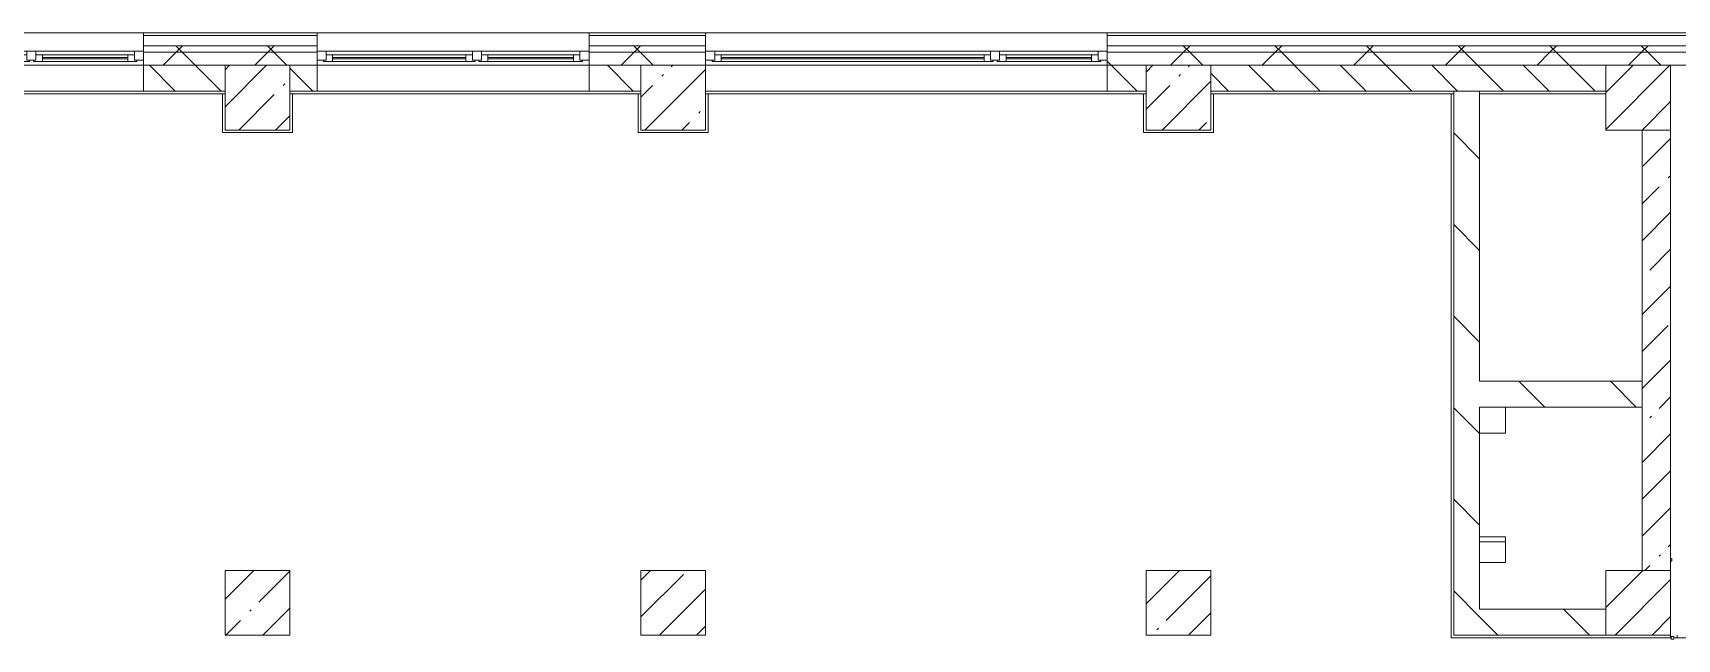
# Model space of a CAD drawing. Header units: millimetres. Extents: x -5426 to 189269, y -8553 to 29000.
# Drawn here: x 134315 to 147009, y 22669 to 27350 of the extents above; entities that cross this region are included whole.
import ezdxf

# ---------------------------------------------------------------- set-up
doc = ezdxf.new("R2010")
doc.units = ezdxf.units.MM
doc.linetypes.add('200_ШТРИХ__ш1_п0_6_', pattern=[800, 500, -300])
for name, color, linetype, lineweight in [('A-DETL-MBND-1', 7, '200_ШТРИХ__ш1_п0_6_', 9), ('A-GLAZ-2', 7, 'Continuous', 5), ('A-WALL', 7, 'Continuous', 9), ('A-WALL-5', 7, 'Continuous', 5), ('I-WALL-20', 7, 'Continuous', 5), ('S-COLS-2', 7, 'Continuous', 5)]:
    doc.layers.add(name, color=color, linetype=linetype, lineweight=lineweight)
doc.layers.add('A-FLOR-2', color=7, linetype='Continuous', lineweight=5, true_color=0xaaaaaa)
pattern_1 = [(45, (62258.82, 0), (-285.1231, 285.1231), []), (45, (62543.95, 0), (-285.1231, 285.1231), [504.031, -100.806, 16.764, -84.042])]
pattern_2 = [(45, (62258.8, 0), (-353.5534, 353.5534), []), (135, (62258.8, 0), (-353.5534, -353.5534), [])]
pattern_3 = [(135, (62258.8, 0), (-353.5534, -353.5534), [])]

# ---------------------------------------------------------------- blocks, each defined once
blk = doc.blocks.new('BSC_Колонна _Прямоугольная - 500х500-23287078-3_4_1_птичка')
at = {"layer": 'S-COLS-2'}
h = blk.add_hatch(dxfattribs=at)
h.set_pattern_fill('FP_67', color=256, style=0, pattern_type=2)
h.set_pattern_definition([(45, (-84450, -22950), (-285.1231, 285.1231), []), (45, (-84164.88, -22950), (-285.1231, 285.1231), [504.031, -100.806, 16.764, -84.042])])
h.paths.add_polyline_path([(-250, -250), (250, -250), (250, 250), (-250, 250), (-250, -160)])
for p, q in [((250, 250), (-250, 250)), ((-250, 250), (-250, -250)), ((250, -250), (250, 250)), ((-250, -250), (250, -250))]:
    blk.add_line(p, q, dxfattribs=at)
blk = doc.blocks.new('BSC_Колонна _Прямоугольная - 500х500-V98-3_4_1_птичка')
at = {"layer": 'S-COLS-2'}
h = blk.add_hatch(dxfattribs=at)
h.set_pattern_fill('FP_82', color=256, style=0, pattern_type=2)
h.set_pattern_definition([(45, (-77000, -22950), (-285.1231, 285.1231), []), (45, (-76714.88, -22950), (-285.1231, 285.1231), [504.031, -100.806, 16.764, -84.042])])
h.paths.add_polyline_path([(-250, -250), (250, -250), (250, 250), (-250, 250)])
for p, q in [((250, 250), (-250, 250)), ((-250, 250), (-250, -250)), ((250, -250), (250, 250)), ((-250, -250), (250, -250))]:
    blk.add_line(p, q, dxfattribs=at)
blk = doc.blocks.new('BSC_Колонна _Прямоугольная - 500х500-V99-3_4_1_птичка')
at = {"layer": 'S-COLS-2'}
h = blk.add_hatch(dxfattribs=at)
h.set_pattern_fill('FP_83', color=256, style=0, pattern_type=2)
h.set_pattern_definition([(45, (-73790, -22950), (-285.1231, 285.1231), []), (45, (-73504.88, -22950), (-285.1231, 285.1231), [504.031, -100.806, 16.764, -84.042])])
h.paths.add_polyline_path([(-250, -250), (250, -250), (250, 250), (-250, 250)])
for p, q in [((250, 250), (-250, 250)), ((-250, 250), (-250, -250)), ((250, -250), (250, 250)), ((-250, -250), (250, -250))]:
    blk.add_line(p, q, dxfattribs=at)
blk = doc.blocks.new('120_Окно_СКБ_2Ст - 120_Окно_СКБ_2Ст 3100х2500 _мал_створка слева_ 2-19089248-3_4_1_птичка')
at = {"layer": 'A-GLAZ-2'}
for p, q in [((-1550, -75), (-1550, -5)), ((-1550, -5), (-1480, -5)), ((1550, -5), (-1550, -5)), ((-1480, -75), (-1550, -75)), ((-1550, -75), (-1500, -75)), ((-1480, -75), (-1500, -75)), ((-1500, -75), (-1500, -85)), ((-1500, -85), (670, -85)), ((670, -85), (-1500, -85)), ((-1480, -5), (-1480, -75)), ((650, -35), (-1480, -35)), ((-1480, -35), (-1480, -75)), ((-1430, -85), (-1430, -35)), ((-1430, -55), (600, -55)), ((600, -65), (-1430, -65)), ((600, -85), (600, -35)), ((650, -75), (650, -5)), ((650, -5), (720, -5)), ((650, -75), (650, -35)), ((720, -75), (650, -75)), ((670, -75), (650, -75)), ((670, -75), (700, -75)), ((670, -85), (670, -75)), ((720, -75), (700, -75)), ((700, -75), (700, -85)), ((700, -85), (1500, -85)), ((1500, -85), (700, -85)), ((720, -5), (720, -75)), ((1480, -35), (720, -35)), ((720, -35), (720, -75)), ((770, -85), (770, -35)), ((770, -55), (1430, -55)), ((1430, -65), (770, -65)), ((1430, -85), (1430, -35)), ((1480, -75), (1480, -5)), ((1480, -5), (1550, -5)), ((1480, -75), (1480, -35)), ((1550, -75), (1480, -75)), ((1500, -75), (1480, -75)), ((1500, -75), (1550, -75)), ((1500, -85), (1500, -75)), ((1550, -5), (1550, -75))]:
    blk.add_line(p, q, dxfattribs=at)
blk = doc.blocks.new('120_Окно_СКБ_2Ст - 120_Окно_СКБ_2Ст 2100х2400 _мал створка справа_-19092174-3_4_1_птичка')
at = {"layer": 'A-GLAZ-2'}
for p, q in [((-1050, -75), (-1050, -5)), ((-1050, -5), (-980, -5)), ((1050, -5), (-1050, -5)), ((-980, -75), (-1050, -75)), ((-1050, -75), (-1000, -75)), ((-980, -75), (-1000, -75)), ((-1000, -75), (-1000, -85)), ((-1000, -85), (170, -85)), ((170, -85), (-1000, -85)), ((-980, -5), (-980, -75)), ((150, -35), (-980, -35)), ((-980, -35), (-980, -75)), ((-930, -85), (-930, -35)), ((-930, -55), (100, -55)), ((100, -65), (-930, -65)), ((100, -85), (100, -35)), ((150, -75), (150, -5)), ((150, -5), (220, -5)), ((150, -75), (150, -35)), ((220, -75), (150, -75)), ((170, -75), (150, -75)), ((170, -75), (200, -75)), ((170, -85), (170, -75)), ((220, -75), (200, -75)), ((200, -75), (200, -85)), ((200, -85), (1000, -85)), ((1000, -85), (200, -85)), ((220, -5), (220, -75)), ((980, -35), (220, -35)), ((220, -35), (220, -75)), ((270, -85), (270, -35)), ((270, -55), (930, -55)), ((930, -65), (270, -65)), ((930, -85), (930, -35)), ((980, -75), (980, -5)), ((980, -5), (1050, -5)), ((980, -75), (980, -35)), ((1050, -75), (980, -75)), ((1000, -75), (980, -75)), ((1000, -75), (1050, -75)), ((1000, -85), (1000, -75)), ((1050, -5), (1050, -75))]:
    blk.add_line(p, q, dxfattribs=at)
blk = doc.blocks.new('BSC_Колонна _Прямоугольная - 500х500-V151-3_4_1_птичка')
at = {"layer": 'S-COLS-2'}
h = blk.add_hatch(dxfattribs=at)
h.set_pattern_fill('FP_116', color=256, style=0, pattern_type=2)
h.set_pattern_definition([(45, (-80900, -22950), (-285.1231, 285.1231), []), (45, (-80614.88, -22950), (-285.1231, 285.1231), [504.031, -100.806, 16.764, -84.042])])
h.paths.add_polyline_path([(-250, -250), (250, -250), (250, 250), (-250, 250), (-250, -160)])
for p, q in [((250, 250), (-250, 250)), ((-250, 250), (-250, -250)), ((250, -250), (250, 250)), ((-250, -250), (250, -250))]:
    blk.add_line(p, q, dxfattribs=at)

msp = doc.modelspace()

# ---------------------------------------------------------------- hatches: boundary and pattern name
at = {"layer": 'A-WALL-5'}
h = msp.add_hatch(dxfattribs=at)
h.set_pattern_fill('FP_70', color=256, style=0, pattern_type=2)
h.set_pattern_definition(pattern_2)
h.paths.add_polyline_path([(155418.8, 27200), (155468.8, 27200), (155468.8, 27250), (142608.8, 27250), (142608.8, 27200), (154551.5, 27200)])
h.paths.add_polyline_path([(138608.8, 27200), (139508.8, 27200), (139508.8, 27250), (138608.8, 27250)])
h.paths.add_polyline_path([(133068.8, 27200), (133068.8, 27250), (131868.8, 27250), (131868.8, 27200), (132178.6, 27200)])
h.paths.add_polyline_path([(128449.8, 27200), (129368.8, 27200), (129368.8, 27250), (125118.8, 27250), (125118.8, 27200), (126585.3, 27200)])
h.paths.add_polyline_path([(135168.8, 27200), (136508.8, 27200), (136508.8, 27250), (135168.8, 27250)])
h.paths.add_polyline_path([(123788.7, 27200), (124218.8, 27200), (124218.8, 27250), (122118.8, 27250), (122118.8, 27200), (122856.5, 27200)])
h.paths.add_polyline_path([(120992.1, 27200), (121218.8, 27200), (121218.8, 27250), (120118.8, 27250), (120118.8, 27200)])
h.paths.add_polyline_path([(116331.1, 27200), (117018.8, 27200), (117018.8, 27250), (115518.8, 27250), (115518.8, 27200)])
h.paths.add_polyline_path([(112602.3, 27200), (113018.8, 27200), (113018.8, 27250), (111919.1, 27250), (111919.1, 27200)])
h.paths.add_polyline_path([(110737.9, 27200), (111019.1, 27200), (111019.1, 27250), (109918.8, 27250), (109918.8, 27200)])
h.paths.add_polyline_path([(104318.8, 27200), (106818.8, 27200), (106818.8, 27250), (104318.8, 27250)])
h = msp.add_hatch(dxfattribs=at)
h.set_pattern_fill('FP_70', color=256, style=0, pattern_type=2)
h.set_pattern_definition(pattern_2)
h.paths.add_polyline_path([(155318.8, 27100), (155418.8, 27100), (155418.8, 27200), (142608.8, 27200), (142608.8, 27100), (154551.5, 27100)])
h.paths.add_polyline_path([(133068.8, 27100), (133068.8, 27200), (131868.8, 27200), (131868.8, 27100), (132178.6, 27100)])
h.paths.add_polyline_path([(136508.8, 27100), (136508.8, 27200), (135168.8, 27200), (135168.8, 27100), (135907.4, 27100)])
h.paths.add_polyline_path([(138608.8, 27100), (139508.8, 27100), (139508.8, 27200), (138608.8, 27200)])
h.paths.add_polyline_path([(129368.8, 27100), (129368.8, 27200), (125118.8, 27200), (125118.8, 27100), (128449.8, 27100)])
h.paths.add_polyline_path([(122118.8, 27100), (124218.8, 27100), (124218.8, 27200), (122118.8, 27200)])
h.paths.add_polyline_path([(121218.8, 27100), (121218.8, 27200), (120118.8, 27200), (120118.8, 27100), (120992.1, 27100)])
h.paths.add_polyline_path([(116331.1, 27100), (117018.8, 27100), (117018.8, 27200), (115518.8, 27200), (115518.8, 27100)])
h.paths.add_polyline_path([(112602.3, 27100), (113018.8, 27100), (113018.8, 27200), (111919.1, 27200), (111919.1, 27100)])
h.paths.add_polyline_path([(110737.9, 27100), (111019.1, 27100), (111019.1, 27200), (109918.8, 27200), (109918.8, 27100)])
h.paths.add_polyline_path([(106076.9, 27100), (106818.8, 27100), (106818.8, 27200), (104418.8, 27200), (104418.8, 27100), (105018.8, 27100)])
h = msp.add_hatch(dxfattribs=at)
h.set_pattern_fill('FP_68', color=256, style=0, pattern_type=2)
h.set_pattern_definition([(135, (62258.82, 0), (-176.7767, -176.7767), [])])
h.paths.add_polyline_path([(144297.2, 26900), (146458.8, 26900), (146458.8, 27100), (143408.8, 27100), (143408.8, 26900)])
h.paths.add_polyline_path([(142898.9, 26900), (142908.8, 26900), (142908.8, 27100), (142608.8, 27100), (142608.8, 26900)])
h.paths.add_polyline_path([(128418.8, 26900), (128418.8, 27100), (125118.8, 27100), (125118.8, 26900), (126585.3, 26900)])
h.paths.add_polyline_path([(131868.8, 26900), (132568.8, 26900), (132568.8, 27100), (131868.8, 27100)])
h.paths.add_polyline_path([(129368.8, 26900), (129368.8, 27100), (129018.8, 27100), (129018.8, 26900)])
h.paths.add_polyline_path([(135168.8, 26900), (135798.8, 26900), (135798.8, 27100), (135168.8, 27100)])
h.paths.add_polyline_path([(136298.8, 26900), (136508.8, 26900), (136508.8, 27100), (136298.8, 27100)])
h.paths.add_polyline_path([(139008.8, 26900), (139008.8, 27100), (138608.8, 27100), (138608.8, 26900), (138704, 26900)])
h.paths.add_polyline_path([(122118.8, 26900), (122418.8, 26900), (122418.8, 27100), (122118.8, 27100)])
h.paths.add_polyline_path([(120118.8, 26900), (121218.8, 26900), (121218.8, 27100), (120118.8, 27100)])
h.paths.add_polyline_path([(116418.8, 26900), (116418.8, 27100), (115518.8, 27100), (115518.8, 26900), (116331.1, 26900)])
h.paths.add_polyline_path([(123018.8, 26900), (124218.8, 26900), (124218.8, 27100), (123018.8, 27100)])
h.paths.add_polyline_path([(111919.1, 26900), (113018.8, 26900), (113018.8, 27100), (111919.1, 27100)])
h.paths.add_polyline_path([(110418.8, 26900), (110418.8, 27100), (109918.8, 27100), (109918.8, 26900)])
h.paths.add_polyline_path([(106818.8, 26900), (106818.8, 27100), (105018.8, 27100), (105018.8, 26900), (106076.9, 26900)])
at = {"layer": 'I-WALL-20'}
h = msp.add_hatch(dxfattribs=at)
h.set_pattern_fill('FP_69', color=256, style=0, pattern_type=2)
h.set_pattern_definition(pattern_3)
h.paths.add_polyline_path([(145283.9, 24259.9), (145483.9, 24259.9), (145483.9, 26900), (145283.9, 26900), (145283.9, 25103.8)])
h = msp.add_hatch(dxfattribs=at)
h.set_pattern_fill('FP_66', color=256, style=0, pattern_type=2)
h.set_pattern_definition(pattern_1)
h.paths.add_polyline_path([(146738.8, 23200), (146958.8, 23200), (146958.8, 26600), (146738.8, 26600), (146738.8, 23946.9)])
h = msp.add_hatch(dxfattribs=at)
h.set_pattern_fill('FP_69', color=256, style=0, pattern_type=2)
h.set_pattern_definition(pattern_3)
h.paths.add_polyline_path([(146738.8, 24460), (146738.8, 24660), (145483.9, 24660), (145483.9, 24460)])
h = msp.add_hatch(dxfattribs=at)
h.set_pattern_fill('FP_69', color=256, style=0, pattern_type=2)
h.set_pattern_definition(pattern_3)
h.paths.add_polyline_path([(145283.9, 22700), (145483.9, 22700), (145483.9, 24259.9), (145283.9, 24259.9), (145283.9, 22790)])
h = msp.add_hatch(dxfattribs=at)
h.set_pattern_fill('FP_69', color=256, style=0, pattern_type=2)
h.set_pattern_definition(pattern_3)
h.paths.add_polyline_path([(146458.8, 22700), (146458.8, 22900), (145483.9, 22900), (145483.9, 22700)])
at = {"layer": 'S-COLS-2'}
h = msp.add_hatch(dxfattribs=at)
h.set_pattern_fill('FP_66', color=256, style=0, pattern_type=2)
h.set_pattern_definition(pattern_1)
h.paths.add_polyline_path([(135907.4, 26600), (136298.8, 26600), (136298.8, 27100), (135798.8, 27100), (135798.8, 26600)])
h = msp.add_hatch(dxfattribs=at)
h.set_pattern_fill('FP_66', color=256, style=0, pattern_type=2)
h.set_pattern_definition(pattern_1)
h.paths.add_polyline_path([(139508.8, 26600), (139508.8, 27100), (139008.8, 27100), (139008.8, 26600)])
h = msp.add_hatch(dxfattribs=at)
h.set_pattern_fill('FP_66', color=256, style=0, pattern_type=2)
h.set_pattern_definition(pattern_1)
h.paths.add_polyline_path([(143408.8, 26600), (143408.8, 27100), (142908.8, 27100), (142908.8, 26600), (143365, 26600)])
h = msp.add_hatch(dxfattribs=at)
h.set_pattern_fill('FP_66', color=256, style=0, pattern_type=2)
h.set_pattern_definition(pattern_1)
h.paths.add_polyline_path([(146458.8, 26600), (146958.8, 26600), (146958.8, 27100), (146458.8, 27100), (146458.8, 26839.2)])

# ---------------------------------------------------------------- linework, layer by layer
at = {"layer": 'A-DETL-MBND-1'}
for p, q in [((145683.9, 23420), (145483.9, 23420)), ((146968.8, 23290.5), (146958.8, 23290.5)), ((146958.8, 23270.5), (146968.8, 23270.5)), ((146968.8, 23270.5), (146968.8, 23290.5))]:
    msp.add_line(p, q, dxfattribs=at)
at = {"layer": 'A-FLOR-2'}
for p, q in [((135778.8, 26580), (135778.8, 26880)), ((136318.8, 26880), (136318.8, 26580)), ((138988.8, 26580), (138988.8, 26880)), ((139528.8, 26880), (139528.8, 26580)), ((142888.8, 26580), (142888.8, 26880)), ((143428.9, 26880), (143428.9, 26580)), ((145263.9, 22680), (145263.9, 26880)), ((136318.8, 26580), (135778.8, 26580)), ((139528.8, 26580), (138988.8, 26580)), ((143428.9, 26580), (142888.8, 26580)), ((145483.9, 24459.9), (145683.9, 24459.9)), ((145683.9, 24459.9), (145683.9, 24259.9)), ((145683.9, 24259.9), (145483.9, 24259.9)), ((145483.9, 23459.9), (145683.9, 23459.9)), ((145683.9, 23459.9), (145683.9, 23259.9)), ((145683.9, 23259.9), (145483.9, 23259.9)), ((146963.4, 22680), (145263.9, 22680)), ((146958.8, 22680), (146958.8, 22700)), ((147248.8, 22680), (146983.4, 22680)), ((147008.8, 22700), (147008.8, 22680))]:
    msp.add_line(p, q, dxfattribs=at)
at = {"layer": 'A-WALL'}
for p, q in [((136508.8, 27330), (135168.8, 27330)), ((139508.8, 27330), (138608.8, 27330)), ((155548.8, 27330), (142608.8, 27330)), ((136508.8, 27250), (135168.8, 27250)), ((136508.8, 27200), (135168.8, 27200)), ((139508.8, 27250), (138608.8, 27250)), ((139508.8, 27200), (138608.8, 27200)), ((155468.8, 27250), (142608.8, 27250)), ((155418.8, 27200), (142608.8, 27200)), ((145483.9, 26900), (145283.9, 26900))]:
    msp.add_line(p, q, dxfattribs=at)
at = {"layer": 'A-WALL-5'}
for p, q in [((138608.8, 27350), (111919.1, 27350)), ((135168.8, 27350), (135168.8, 26900)), ((136508.8, 26900), (136508.8, 27350)), ((138608.8, 27350), (138608.8, 26900)), ((155568.8, 27350), (138608.8, 27350)), ((139508.8, 27100), (139508.8, 27350)), ((142608.8, 27350), (142608.8, 26900)), ((155068.8, 27100), (111018.8, 27100)), ((135798.8, 26900), (135798.8, 27100)), ((136298.8, 27100), (136298.8, 26900)), ((139008.8, 26900), (139008.8, 27100)), ((142908.8, 26900), (142908.8, 27100)), ((143408.8, 27100), (143408.8, 26900)), ((146458.8, 26900), (146458.8, 27100)), ((135168.8, 26900), (135798.8, 26900)), ((136298.8, 26900), (136508.8, 26900)), ((138608.8, 26900), (139008.8, 26900)), ((142608.8, 26900), (142908.8, 26900)), ((143408.8, 26900), (145283.9, 26900)), ((145483.9, 26900), (146458.8, 26900)), ((146983.4, 22689), (146963.4, 22689)), ((146963.4, 22689), (146963.4, 22669)), ((146963.4, 22669), (146983.4, 22669)), ((146983.4, 22669), (146983.4, 22689))]:
    msp.add_line(p, q, dxfattribs=at)
at = {"layer": 'I-WALL-20'}
for p, q in [((133068.8, 27100), (135168.8, 27100)), ((136508.8, 27100), (138608.8, 27100)), ((139508.8, 27100), (142608.8, 27100)), ((135168.8, 26900), (133068.8, 26900)), ((135798.8, 26880), (133068.8, 26880)), ((139008.8, 26880), (136298.8, 26880)), ((138608.8, 26900), (136508.8, 26900)), ((142608.8, 26900), (139508.8, 26900)), ((142908.8, 26880), (139508.8, 26880)), ((145283.9, 26880), (143408.8, 26880)), ((145283.9, 26900), (145283.9, 22700)), ((145483.9, 24660), (145483.9, 26900)), ((146458.8, 26880), (145483.9, 26880)), ((146958.8, 26600), (146738.8, 26600)), ((146738.8, 26600), (146738.8, 23200)), ((146958.8, 23200), (146958.8, 26600)), ((146738.8, 24660), (145483.9, 24660)), ((145483.9, 24460), (146738.8, 24460)), ((145483.9, 22900), (145483.9, 24460)), ((146458.8, 22900), (145483.9, 22900)), ((145283.9, 22700), (146458.8, 22700))]:
    msp.add_line(p, q, dxfattribs=at)
at = {"layer": 'S-COLS-2'}
for p, q in [((136298.8, 27100), (135798.8, 27100)), ((135798.8, 27100), (135798.8, 26900)), ((136298.8, 26900), (136298.8, 27100)), ((139508.8, 27100), (139008.8, 27100)), ((139008.8, 27100), (139008.8, 26900)), ((139508.8, 26600), (139508.8, 27100)), ((143408.8, 27100), (142908.8, 27100)), ((142908.8, 27100), (142908.8, 26900)), ((143408.8, 26900), (143408.8, 27100)), ((146958.8, 27100), (146458.8, 27100)), ((146458.8, 27100), (146458.8, 26900)), ((146958.8, 26600), (146958.8, 27100)), ((135798.8, 26900), (135798.8, 26600)), ((136298.8, 26600), (136298.8, 26900)), ((139008.8, 26900), (139008.8, 26600)), ((142908.8, 26900), (142908.8, 26600)), ((143408.8, 26600), (143408.8, 26900)), ((146458.8, 26900), (146458.8, 26600)), ((135798.8, 26600), (136298.8, 26600)), ((139008.8, 26600), (139508.8, 26600)), ((142908.8, 26600), (143408.8, 26600)), ((146458.8, 26600), (146958.8, 26600))]:
    msp.add_line(p, q, dxfattribs=at)

# ---------------------------------------------------------------- block references
at = {"layer": 'A-GLAZ-2'}
for name, p in [('120_Окно_СКБ_2Ст - 120_Окно_СКБ_2Ст 2100х2400 _мал створка справа_-19092174-3_4_1_птичка', (134118.8, 27215)), ('120_Окно_СКБ_2Ст - 120_Окно_СКБ_2Ст 2100х2400 _мал створка справа_-19092174-3_4_1_птичка', (137558.8, 27215)), ('120_Окно_СКБ_2Ст - 120_Окно_СКБ_2Ст 3100х2500 _мал_створка слева_ 2-19089248-3_4_1_птичка', (141058.8, 27215))]:
    msp.add_blockref(name, p, dxfattribs=at)
at = {"layer": 'S-COLS-2'}
for name, p in [('BSC_Колонна _Прямоугольная - 500х500-V99-3_4_1_птичка', (136048.8, 22950)), ('BSC_Колонна _Прямоугольная - 500х500-V98-3_4_1_птичка', (139258.8, 22950)), ('BSC_Колонна _Прямоугольная - 500х500-V151-3_4_1_птичка', (143158.8, 22950)), ('BSC_Колонна _Прямоугольная - 500х500-23287078-3_4_1_птичка', (146708.8, 22950))]:
    msp.add_blockref(name, p, dxfattribs=at)

doc.saveas('drawing.dxf')
